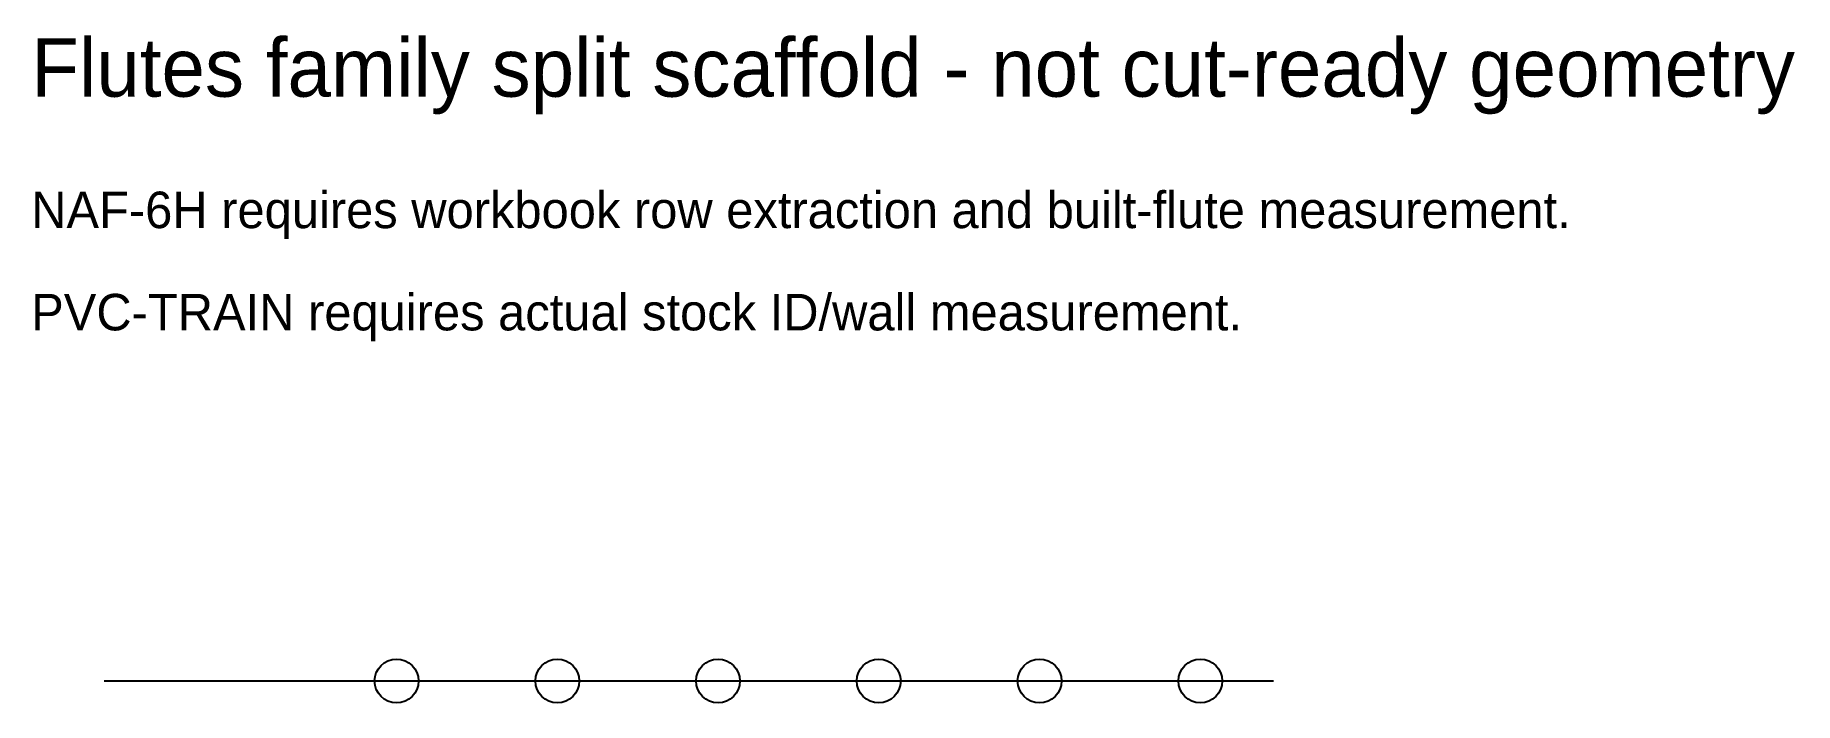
# Model space of a CAD drawing. Header units: millimetres. Extents: x 11 to 251, y 197 to 288.
import ezdxf

# ---------------------------------------------------------------- set-up
doc = ezdxf.new("R2010")
doc.units = ezdxf.units.MM

msp = doc.modelspace()

# ---------------------------------------------------------------- linework, layer by layer
at = {"layer": 'SCAFFOLD'}
msp.add_line((20, 200), (180, 200), dxfattribs=at)
for centre in [(60, 200), (82, 200), (104, 200), (126, 200), (148, 200), (170, 200)]:
    msp.add_circle(centre, 3, dxfattribs=at)

# ---------------------------------------------------------------- texts
at = {"layer": 'NOTES'}
for s, height, p in [('Flutes family split scaffold - not cut-ready geometry', 8, (10, 280)), ('NAF-6H requires workbook row extraction and built-flute measurement.', 5, (10, 262)), ('PVC-TRAIN requires actual stock ID/wall measurement.', 5, (10, 248))]:
    msp.add_text(s, height=height, dxfattribs=at).set_placement(p)

doc.saveas('drawing.dxf')
